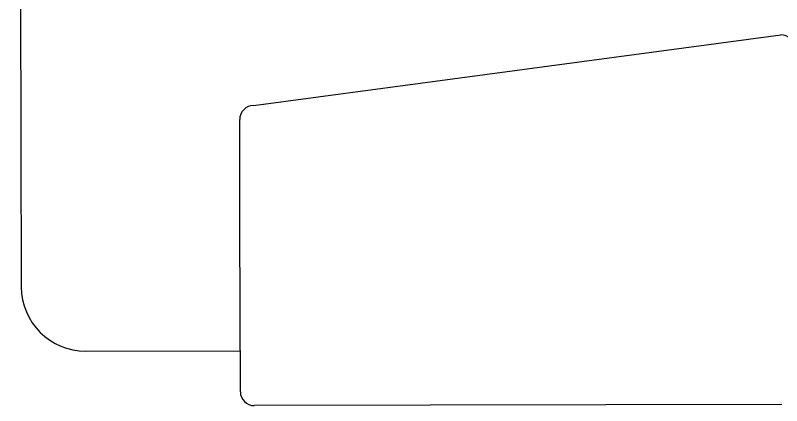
# Model space of a CAD drawing. Header units: inches. Extents: x 164.3 to 247.9, y 15.6 to 56.7.
# Drawn here: x 213.3962 to 213.7698, y 43.8312 to 44.0212 of the extents above; entities that cross this region are included whole.
import ezdxf

# ---------------------------------------------------------------- set-up
doc = ezdxf.new("R2010")
doc.units = ezdxf.units.IN
doc.header["$MEASUREMENT"] = 0
doc.layers.get('0').update_dxf_attribs({"lineweight": 0})

msp = doc.modelspace()

# ---------------------------------------------------------------- linework, layer by layer
at = {"color": 7, "linetype": 'ByBlock', "lineweight": -2}
for p, q in [((213.3961905537534, 45.08184903480492), (213.3990791380006, 43.88907017457393)), ((213.5123310926197, 43.97730803082686), (213.7694122703113, 44.01176806252022)), ((213.5057055523939, 43.91869280481762), (213.5055800309486, 43.97052419132604)), ((213.505901088109, 43.83795052854992), (213.5057055523939, 43.91869280481762)), ((213.43054407075, 43.85775727257436), (213.5058526799239, 43.85793964943343)), ((213.7698480498755, 43.83182224564246), (213.5126849276097, 43.83119946687873))]:
    msp.add_line(p, q, dxfattribs=at)
for centre, radius, start, end in [((213.7694286592261, 44.00500061193429), 0.006767470430644921, 0.138754439820691, 90.13875443982067), ((213.5123399692521, 43.97054805622577), 0.006759980429057364, 90.0752359753907, 180.202272904224), ((213.430468055375, 43.88914618994886), 0.03138900941858967, 180.1387544398207, 270.1387544398207), ((213.5126685386949, 43.83796691746477), 0.00676747043065634, 180.1387544398207, 270.1387544398207)]:
    msp.add_arc(centre, radius, start, end, dxfattribs=at)

doc.saveas('drawing.dxf')
